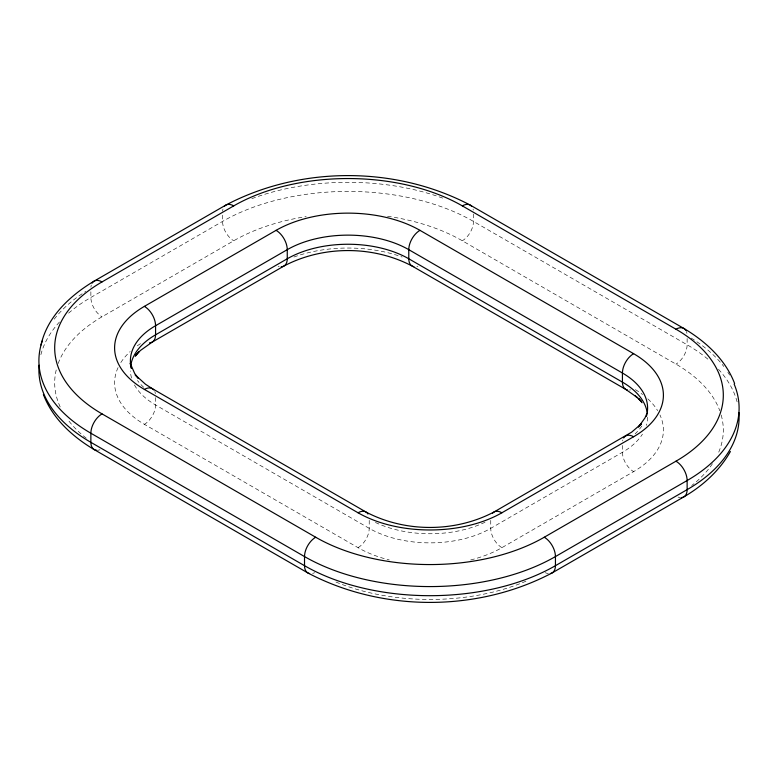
<?xml version="1.0" encoding="UTF-8"?>
<svg xmlns="http://www.w3.org/2000/svg" width="778" height="778" viewBox="0 0 778 778"><rect width="100%" height="100%" fill="white"/><g stroke="black" fill="none" stroke-linecap="round" stroke-linejoin="round"><path stroke-width="0.58" stroke-dasharray="3.89 2.92" d="M58.185 363.482A161.639 93.321 0 0 1 102.035 316.802L233.731 240.772A161.639 93.321 0 0 1 306.192 216.615M470.661 559.966A101.724 58.729 0 0 0 501.907 547.663L633.603 471.633A101.724 58.729 0 0 0 659.929 414.907M387.522 216.265A161.639 93.321 0 0 1 462.317 240.772L675.965 364.114A161.639 93.321 0 0 1 719.815 410.803M118.071 367.586A101.724 58.729 0 0 0 144.397 424.321L358.045 547.663A101.724 58.729 0 0 0 389.301 559.966M687.13 338.518L687.13 344.78A15.793 9.122 -60 0 1 675.965 364.114M622.429 445.463L622.429 452.29A15.793 9.122 60 0 0 633.603 471.633M490.743 520.356L490.743 528.33A15.793 9.122 60 0 0 501.907 547.663M473.481 214.028L473.481 221.429A15.793 9.122 -60 0 1 462.317 240.772M369.219 520.356L369.219 528.33A15.793 9.122 -60 0 1 358.045 547.663M222.557 215.166L222.557 221.429A15.793 9.122 60 0 0 233.731 240.772M155.571 397.577L155.571 404.978A15.793 9.122 -60 0 1 144.397 424.321M90.87 291.769L90.87 297.459A15.793 9.122 60 0 0 102.035 316.802M143.716 387.318A85.93 49.617 0 0 1 137.463 380.491M641.84 425.965A85.93 49.617 0 0 1 635.159 433.823M485.034 522.223A85.93 49.617 0 0 1 374.918 522.223M154.783 391.577A15.793 9.122 -60 0 1 155.376 393.629M622.624 440.951A15.793 9.122 60 0 1 622.867 439.891M691.165 338.08A177.433 102.443 0 0 1 723.803 366.496M727.829 372.176A177.433 102.443 0 0 1 729.628 375.084M251.829 198.672A177.433 102.443 0 0 1 444.209 198.672M54.197 319.184A177.433 102.443 0 0 1 85.843 291.371M686.352 331.379A15.793 9.122 -60 0 1 686.945 333.431M473.053 209.019A15.793 9.122 -60 0 1 473.296 210.079M222.605 211.188A15.793 9.122 60 0 1 222.994 209.019M90.909 287.218A15.793 9.122 60 0 1 91.298 285.049M707.863 359.164A177.433 102.443 0 0 0 687.13 344.78L473.481 221.429A177.433 102.443 0 0 0 222.557 221.429L90.87 297.459A177.433 102.443 0 0 0 66.723 314.827M718.473 369.268A177.433 102.443 0 0 1 737.126 401.983M40.874 354.671A177.433 102.443 0 0 1 59.527 321.956M100.002 449.733A15.793 9.122 -60 0 1 97.921 450.248M548.383 573.59A15.793 9.122 60 0 1 545.281 572.657M525.967 581.224A161.639 93.321 0 0 1 335.075 581.681M314.682 572.657A15.793 9.122 -60 0 1 312.61 573.405M721.187 415.044A161.639 93.321 0 0 1 717.802 454.264M712.444 463.737A161.639 93.321 0 0 1 691.72 485.521M680.079 497.56A15.793 9.122 60 0 1 677.998 497.054M86.28 438.209A161.639 93.321 0 0 1 68.182 420.11M60.198 406.943A161.639 93.321 0 0 1 56.493 368.879M134.448 384.945A85.93 49.617 0 0 0 155.571 404.978L369.219 528.33A85.93 49.617 0 0 0 490.743 528.33L622.429 452.29A85.93 49.617 0 0 0 642.443 434.143M131.57 378.059A85.93 49.617 0 0 1 130.412 370.921M647.597 417.212A85.93 49.617 0 0 1 646.43 425.371M120.823 362.567A101.724 58.729 0 0 1 130.198 351.539M137.278 345.831A101.724 58.729 0 0 1 141.761 342.845M279.166 266.504A15.793 9.122 60 0 1 278.125 266.193M417.922 266.193A15.793 9.122 -60 0 1 416.882 266.504M293.899 257.032A101.724 58.729 0 0 1 402.138 257.032M635.373 389.622A101.724 58.729 0 0 1 642.609 394.534M647.802 398.861A101.724 58.729 0 0 1 657.682 410.706M630.53 389.856A15.793 9.122 -60 0 1 629.49 390.05"/><path stroke-width="1.17" d="M41.03 344.975C47.244 316.675 70.195 295.455 94.138 281.121L225.834 205.091C300.434 165.763 395.613 165.763 470.213 205.091L683.862 328.442C705.5 341.289 725.495 359.504 734.607 383.496M647.033 413.157L644.962 417.942L638.437 427.044L641.539 423.631L631.668 432.15L494.011 511.992C454.916 532.599 405.037 532.599 365.942 511.992L152.293 388.64L145.486 384.235L135.178 374.87L138.328 378.341L134.672 373.44L130.208 363.316L131.433 368.451L131.044 366.759M730.396 451.512C719.572 470.661 702.738 485.861 683.862 496.879L552.166 572.909C477.566 612.237 382.387 612.237 307.787 572.909L94.138 449.558C72.5 436.711 52.505 418.496 43.393 394.504M135.236 356.382L138.931 351.656L135.81 355.089L140.517 350.421L152.293 342.048L283.989 266.008C323.094 245.42 372.954 245.41 412.058 266.008L625.707 389.36L636.968 397.286L635.256 395.876L641.529 401.681L638.437 398.268L642.083 402.732M92.115 283.153A15.793 9.122 60 0 1 102.035 281.908L233.731 205.878A161.639 93.321 0 0 1 462.317 205.878A15.793 9.122 -60 0 1 471.663 206.316M367.965 514.015A15.793 9.122 -60 0 0 358.045 512.77L144.397 389.418A101.724 58.729 0 0 1 144.397 306.367L276.093 230.337A101.724 58.729 0 0 1 419.955 230.337L633.603 353.679A101.724 58.729 0 0 1 633.603 436.74L501.907 512.77A15.793 9.122 60 0 0 492.562 513.208M102.035 281.908A161.639 93.321 0 0 0 102.035 413.886L315.683 537.228A161.639 93.321 0 0 0 544.269 537.228L675.965 461.198A161.639 93.321 0 0 0 675.965 329.22L462.317 205.878M130.86 365.913A85.93 49.617 0 0 1 155.571 325.71L287.257 249.67A85.93 49.617 0 0 1 408.781 249.67L622.429 373.022A85.93 49.617 0 0 1 646.43 416.259M144.397 306.367A15.793 9.122 60 0 1 155.571 325.71L155.571 334.812A15.793 9.122 60 0 1 149.532 342.787M633.603 353.679A15.793 9.122 -60 0 0 622.429 373.022L622.429 382.134A15.793 9.122 -60 0 0 627.486 390.002M144.397 389.418A15.793 9.122 -60 0 1 153.743 389.866M276.093 230.337A15.793 9.122 60 0 1 287.257 249.67L287.257 258.782A15.793 9.122 60 0 1 281.218 266.747M419.955 230.337A15.793 9.122 -60 0 0 408.781 249.67L408.781 258.782A15.793 9.122 -60 0 0 413.838 266.659M623.684 437.985A15.793 9.122 60 0 1 633.603 436.74M501.907 512.77A101.724 58.729 0 0 1 358.045 512.77M315.683 537.228A15.793 9.122 -60 0 0 304.519 556.571L304.519 565.684A15.793 9.122 -60 0 0 309.576 573.551M544.269 537.228A15.793 9.122 60 0 1 555.443 556.571L555.443 565.684A15.793 9.122 60 0 1 550.386 573.551M734.14 384.06A177.433 102.443 0 0 1 687.13 480.541L687.13 489.644A15.793 9.122 60 0 1 681.09 497.619M675.965 461.198A15.793 9.122 60 0 1 687.13 480.541L555.443 556.571A177.433 102.443 0 0 1 304.519 556.571L90.87 433.22A177.433 102.443 0 0 1 42.265 340.939M102.035 413.886A15.793 9.122 -60 0 0 90.87 433.22L90.87 442.332A15.793 9.122 -60 0 0 96.91 450.297M675.965 329.22A15.793 9.122 -60 0 1 685.885 330.465M224.375 206.316A15.793 9.122 60 0 1 233.731 205.878M39.085 365.183A177.433 102.443 0 0 0 90.87 442.332L304.519 565.684A177.433 102.443 0 0 0 555.443 565.684L687.13 489.644A177.433 102.443 0 0 0 738.915 412.505M130.86 364.775A85.93 49.617 0 0 1 155.571 334.812L287.257 258.782A85.93 49.617 0 0 1 408.781 258.782L622.429 382.134A85.93 49.617 0 0 1 647.14 412.087"/></g></svg>
